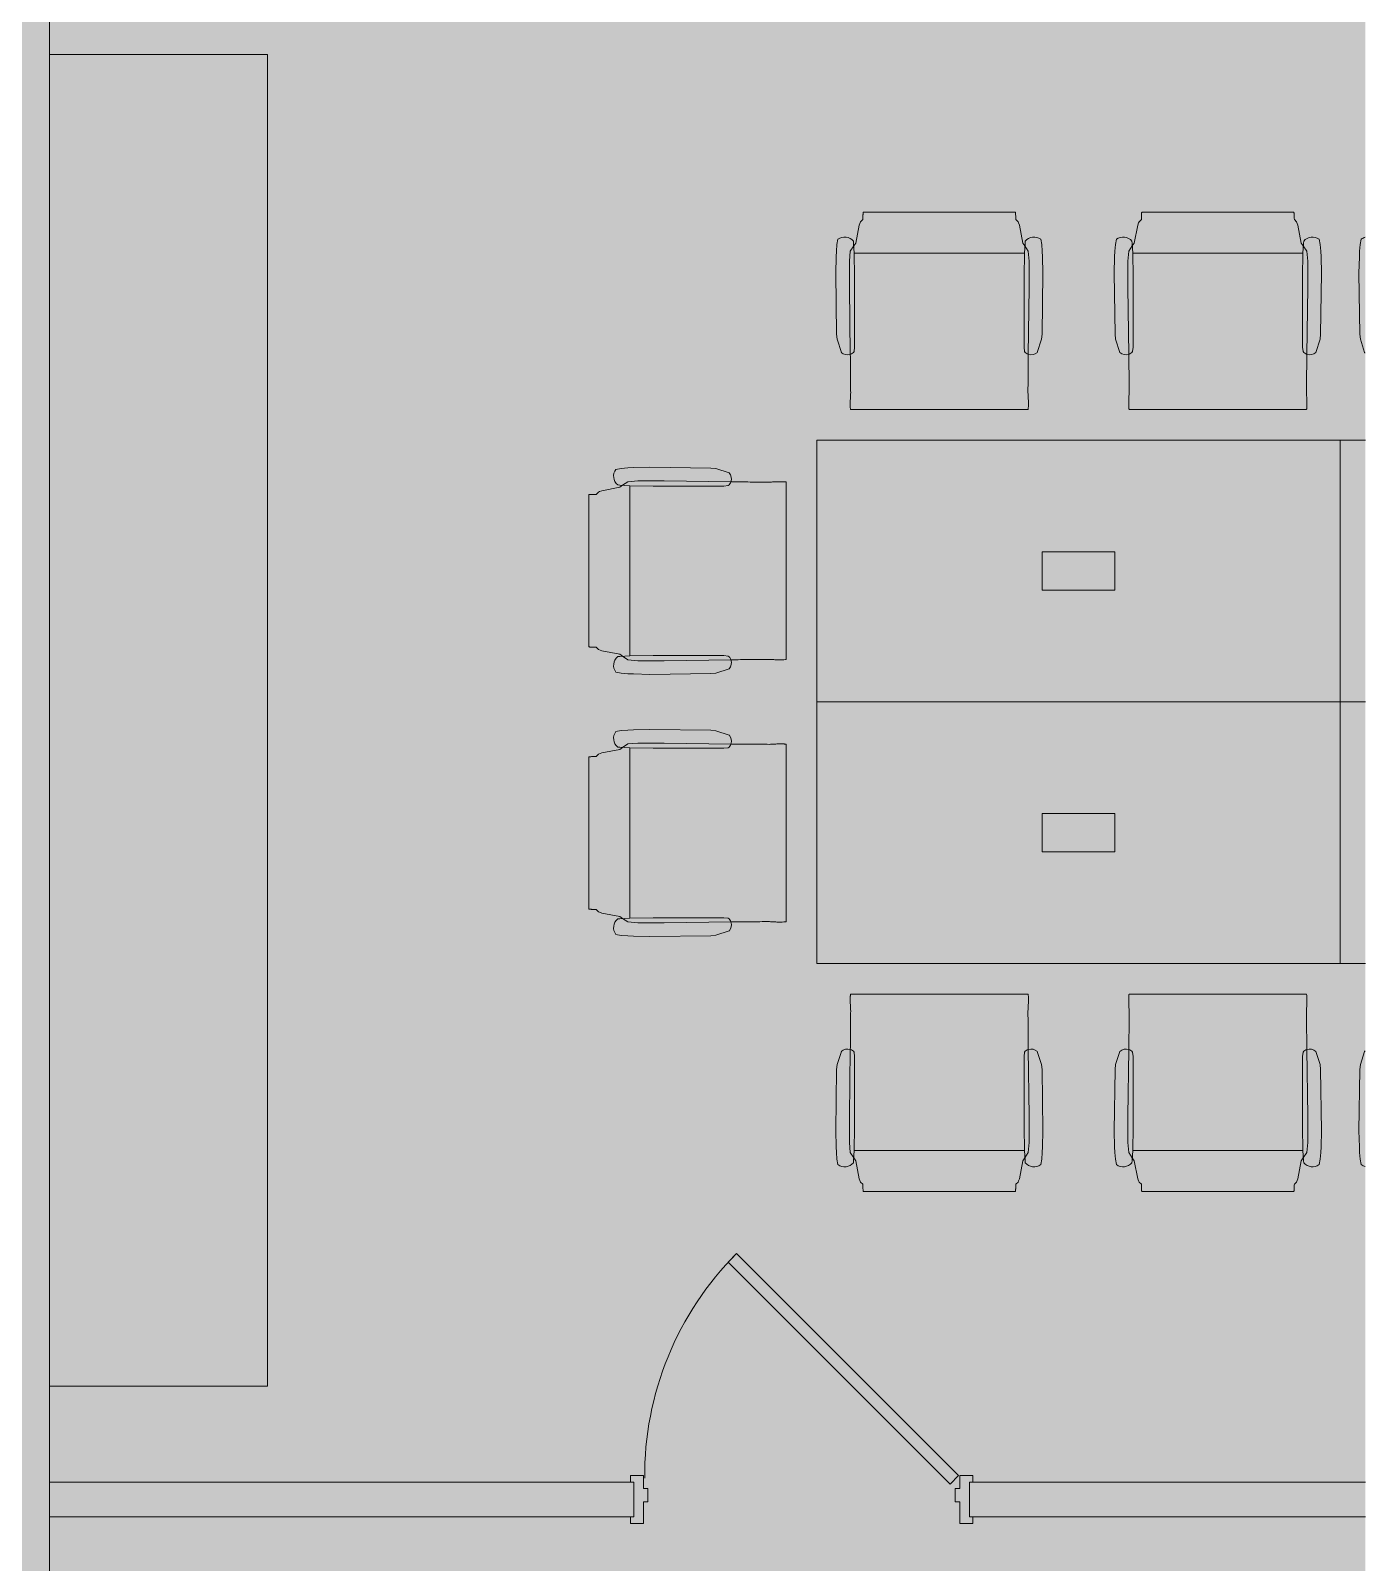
# Model space of a CAD drawing. Header units: inches. Extents: x 587 to 1284, y 1170 to 2052.
# Drawn here: x 1130.8 to 1283.9, y 1343.3 to 1519 of the extents above; entities that cross this region are included whole.
import ezdxf

# ---------------------------------------------------------------- set-up
doc = ezdxf.new("R2010")
doc.units = ezdxf.units.IN
doc.header["$MEASUREMENT"] = 0
for name, color, linetype, lineweight in [('A-DETL', 90, 'Continuous', 9), ('A-DETL-GENF', 92, 'Continuous', 9), ('A-DOOR', 31, 'Continuous', 13), ('A-WALL', 113, 'Continuous', 13), ('A-WALL-PATT', 111, 'Continuous', 13), ('I-FURN', 30, 'Continuous', 9), ('I-FURN-PNLS', 30, 'Continuous', 9), ('I-WALL', 2, 'Continuous', 13), ('Q-CASE', 31, 'Continuous', 9)]:
    doc.layers.add(name, color=color, linetype=linetype, lineweight=lineweight)

# ---------------------------------------------------------------- blocks, each defined once
blk = doc.blocks.new('Door - Single - Solid Door-7504013-Level 07  POWER _ SIGNAL')
at = {"layer": 'A-DOOR', "lineweight": 9}
for p, q in [((-15.63, 2.66), (-14.13, 2.66)), ((-15.63, 1.91), (-15.63, 2.66)), ((-14.13, 2.66), (-14.13, 0.16)), ((22.12, 2.66), (23.62, 2.66)), ((22.12, 0.16), (22.12, 2.66)), ((23.62, 2.66), (23.62, 1.91)), ((-14.13, 0.16), (-13.63, 0.16)), ((-13.63, 0.16), (-13.63, -1.34)), ((21.62, 0.16), (22.12, 0.16)), ((21.62, -1.34), (21.62, 0.16)), ((-14.13, -1.34), (-14.13, -2.84)), ((-13.63, -1.34), (-14.13, -1.34)), ((22.12, -1.34), (21.62, -1.34)), ((22.12, -2.84), (22.12, -1.34)), ((-15.63, -2.84), (-15.63, -2.09)), ((-14.13, -2.84), (-15.63, -2.84)), ((23.62, -2.84), (22.12, -2.84)), ((23.62, -2.09), (23.62, -2.84))]:
    blk.add_line(p, q, dxfattribs=at)
at = {"layer": 'A-DOOR'}
for p, q in [((-13.03, -1.87), (-14.01, -2.84)), ((-14.01, -2.84), (11.45, -28.29)), ((12.42, -27.32), (-13.03, -1.87)), ((11.45, -28.29), (12.42, -27.32))]:
    blk.add_line(p, q, dxfattribs=at)
at = {"layer": 'A-DOOR', "lineweight": 9}
blk.add_arc((-14.01, -2.84), 36, 315, 0.5, dxfattribs=at)
blk = doc.blocks.new('C-Counter Top - ADJ HEIGHT-7620474-Level 07  POWER _ SIGNAL')
at = {"layer": 'Q-CASE'}
for p, q in [((-47.26, 0), (-47.26, -25)), ((105.46, -25), (105.46, 0)), ((-47.26, -25), (105.46, -25))]:
    blk.add_line(p, q, dxfattribs=at)
blk = doc.blocks.new('F - CONF TABLE _4 RECTANGULAR-12 CHAIRS_ - F - CONF TABLE _4 RECTANGULAR-12 CHAIRS_-7550984-Level 07  POWER _ SIGNAL')
at = {"layer": 'I-FURN'}
for p, q in [((-55.14, 54.68), (-55.54, 52.61)), ((-54.99, 55.06), (-55.14, 54.68)), ((-54.74, 55.32), (-54.99, 55.06)), ((-37.25, 56.16), (-54.68, 56.16)), ((-36.94, 55.06), (-37.2, 55.32)), ((-36.87, 54.92), (-36.94, 55.06)), ((-36.79, 54.68), (-36.87, 54.92)), ((-36.39, 52.61), (-36.79, 54.68)), ((-23.61, 52.61), (-23.21, 54.68)), ((-23.21, 54.68), (-23.13, 54.92)), ((-23.13, 54.92), (-23.06, 55.06)), ((-23.06, 55.06), (-22.8, 55.32)), ((-22.75, 56.16), (-5.32, 56.16)), ((-5.26, 55.32), (-5.01, 55.06)), ((-5.01, 55.06), (-4.86, 54.68)), ((-4.86, 54.68), (-4.46, 52.61)), ((-57.59, 53.06), (-57.7, 52.45)), ((-55.79, 52.61), (-55.81, 52.84)), ((-36.12, 52.84), (-36.14, 52.61)), ((-34.23, 52.45), (-34.34, 53.06)), ((-25.77, 52.45), (-25.66, 53.06)), ((-23.88, 52.84), (-23.86, 52.61)), ((-4.21, 52.61), (-4.19, 52.84)), ((-2.41, 53.06), (-2.3, 52.45)), ((2.41, 53.06), (2.3, 52.45)), ((-57.8, 51.03), (-57.85, 49.17)), ((-57.77, 51.68), (-57.8, 51.03)), ((-57.7, 52.45), (-57.77, 51.68)), ((-56.18, 51.68), (-56.28, 50.52)), ((-55.77, 52.28), (-56.18, 51.68)), ((-55.73, 51.45), (-55.79, 52.61)), ((-55.54, 52.61), (-55.77, 52.28)), ((-55.68, 48.77), (-55.73, 51.45)), ((-55.73, 51.45), (-36.21, 51.45)), ((-36.16, 52.28), (-36.39, 52.61)), ((-36.21, 51.45), (-36.25, 48.77)), ((-36.14, 52.61), (-36.21, 51.45)), ((-35.76, 51.68), (-36.16, 52.28)), ((-35.65, 50.52), (-35.76, 51.68)), ((-34.16, 51.68), (-34.23, 52.45)), ((-34.13, 51.03), (-34.16, 51.68)), ((-34.08, 49.17), (-34.13, 51.03)), ((-25.92, 49.17), (-25.87, 51.03)), ((-25.87, 51.03), (-25.84, 51.68)), ((-25.84, 51.68), (-25.77, 52.45)), ((-24.35, 50.52), (-24.24, 51.68)), ((-24.24, 51.68), (-23.84, 52.28)), ((-23.86, 52.61), (-23.79, 51.45)), ((-23.84, 52.28), (-23.61, 52.61)), ((-23.79, 51.45), (-23.75, 48.77)), ((-4.27, 51.45), (-23.79, 51.45)), ((-4.46, 52.61), (-4.23, 52.28)), ((-4.32, 48.77), (-4.27, 51.45)), ((-4.27, 51.45), (-4.21, 52.61)), ((-4.23, 52.28), (-3.82, 51.68)), ((-3.82, 51.68), (-3.72, 50.52)), ((-2.3, 52.45), (-2.23, 51.68)), ((-2.23, 51.68), (-2.2, 51.03)), ((-2.2, 51.03), (-2.15, 49.17)), ((2.2, 51.03), (2.15, 49.17)), ((2.23, 51.68), (2.2, 51.03)), ((2.3, 52.45), (2.23, 51.68)), ((-56.28, 50.52), (-56.28, 47.52)), ((-35.65, 47.52), (-35.65, 50.52)), ((-24.35, 47.52), (-24.35, 50.52)), ((-3.72, 50.52), (-3.72, 47.52)), ((-57.85, 49.17), (-57.75, 42.17)), ((-56.28, 47.52), (-56.17, 39.85)), ((-55.68, 40.68), (-55.68, 48.77)), ((-36.25, 48.77), (-36.25, 40.68)), ((-35.76, 39.85), (-35.65, 47.52)), ((-34.18, 42.17), (-34.08, 49.17)), ((-25.82, 42.17), (-25.92, 49.17)), ((-24.24, 39.85), (-24.35, 47.52)), ((-23.75, 48.77), (-23.75, 40.68)), ((-4.32, 40.68), (-4.32, 48.77)), ((-3.72, 47.52), (-3.83, 39.85)), ((-2.15, 49.17), (-2.25, 42.17)), ((2.15, 49.17), (2.25, 42.17)), ((-57.75, 42.17), (-57.69, 41.58)), ((-34.24, 41.58), (-34.18, 42.17)), ((-25.76, 41.58), (-25.82, 42.17)), ((-2.25, 42.17), (-2.31, 41.58)), ((2.25, 42.17), (2.31, 41.58)), ((-57.69, 41.58), (-57.2, 40.08)), ((-55.74, 40.18), (-55.68, 40.68)), ((-36.25, 40.68), (-36.19, 40.18)), ((-34.73, 40.08), (-34.24, 41.58)), ((-25.27, 40.08), (-25.76, 41.58)), ((-23.75, 40.68), (-23.81, 40.18)), ((-4.26, 40.18), (-4.32, 40.68)), ((-2.31, 41.58), (-2.8, 40.08)), ((2.31, 41.58), (2.8, 40.08)), ((-56.14, 33.53), (-35.8, 33.53)), ((-3.86, 33.53), (-24.2, 33.53)), ((-82.45, 26.77), (-83.06, 26.66)), ((-81.68, 26.84), (-82.45, 26.77)), ((-81.03, 26.87), (-81.68, 26.84)), ((-79.17, 26.92), (-81.03, 26.87)), ((-72.17, 26.82), (-79.17, 26.92)), ((-71.58, 26.76), (-72.17, 26.82)), ((-70.08, 26.27), (-71.58, 26.76)), ((-82.61, 24.61), (-84.68, 24.21)), ((-82.84, 24.88), (-82.61, 24.86)), ((-82.61, 24.86), (-81.45, 24.79)), ((-82.28, 24.84), (-82.61, 24.61)), ((-81.68, 25.24), (-82.28, 24.84)), ((-80.52, 25.35), (-81.68, 25.24)), ((-81.45, 24.79), (-78.77, 24.75)), ((-81.45, 5.27), (-81.45, 24.79)), ((-77.52, 25.35), (-80.52, 25.35)), ((-78.77, 24.75), (-70.68, 24.75)), ((-69.85, 25.24), (-77.52, 25.35)), ((-70.68, 24.75), (-70.18, 24.81)), ((-63.53, 4.86), (-63.53, 25.2)), ((-86.16, 23.75), (-86.16, 6.32)), ((-85.06, 24.06), (-85.32, 23.8)), ((-84.92, 24.13), (-85.06, 24.06)), ((-84.68, 24.21), (-84.92, 24.13)), ((-85.32, 6.26), (-85.06, 6.01)), ((-85.06, 6.01), (-84.68, 5.86)), ((-84.68, 5.86), (-82.61, 5.46)), ((-82.61, 5.46), (-82.28, 5.23)), ((-81.45, 5.27), (-82.61, 5.21)), ((-78.77, 5.32), (-81.45, 5.27)), ((-70.68, 5.32), (-78.77, 5.32)), ((-70.18, 5.26), (-70.68, 5.32)), ((-82.61, 5.21), (-82.84, 5.19)), ((-82.28, 5.23), (-81.68, 4.82)), ((-81.68, 4.82), (-80.52, 4.72)), ((-80.52, 4.72), (-77.52, 4.72)), ((-77.52, 4.72), (-69.85, 4.83)), ((-71.58, 3.31), (-70.08, 3.8)), ((-83.06, 3.41), (-82.45, 3.3)), ((-82.45, 3.3), (-81.68, 3.23)), ((-81.68, 3.23), (-81.03, 3.2)), ((-81.03, 3.2), (-79.17, 3.15)), ((-79.17, 3.15), (-72.17, 3.25)), ((-72.17, 3.25), (-71.58, 3.31)), ((-83.06, -3.41), (-82.45, -3.3)), ((-82.45, -3.3), (-81.68, -3.23)), ((-81.68, -3.23), (-81.03, -3.2)), ((-81.03, -3.2), (-79.17, -3.15)), ((-79.17, -3.15), (-72.17, -3.25)), ((-72.17, -3.25), (-71.58, -3.31)), ((-71.58, -3.31), (-70.08, -3.8)), ((-82.61, -5.21), (-82.84, -5.19)), ((-81.45, -5.27), (-82.61, -5.21)), ((-82.61, -5.46), (-82.28, -5.23)), ((-82.28, -5.23), (-81.68, -4.82)), ((-81.68, -4.82), (-80.52, -4.72)), ((-80.52, -4.72), (-77.52, -4.72)), ((-77.52, -4.72), (-69.85, -4.83)), ((-70.18, -5.26), (-70.68, -5.32)), ((-63.53, -4.86), (-63.53, -25.2)), ((-86.16, -23.75), (-86.16, -6.32)), ((-85.32, -6.26), (-85.06, -6.01)), ((-85.06, -6.01), (-84.68, -5.86)), ((-84.68, -5.86), (-82.61, -5.46)), ((-78.77, -5.32), (-81.45, -5.27)), ((-81.45, -5.27), (-81.45, -24.79)), ((-70.68, -5.32), (-78.77, -5.32)), ((-85.06, -24.06), (-85.32, -23.8)), ((-84.92, -24.13), (-85.06, -24.06)), ((-84.68, -24.21), (-84.92, -24.13)), ((-82.61, -24.61), (-84.68, -24.21)), ((-82.84, -24.88), (-82.61, -24.86)), ((-82.28, -24.84), (-82.61, -24.61)), ((-82.61, -24.86), (-81.45, -24.79)), ((-81.68, -25.24), (-82.28, -24.84)), ((-80.52, -25.35), (-81.68, -25.24)), ((-81.45, -24.79), (-78.77, -24.75)), ((-77.52, -25.35), (-80.52, -25.35)), ((-78.77, -24.75), (-70.68, -24.75)), ((-69.85, -25.24), (-77.52, -25.35)), ((-70.08, -26.27), (-71.58, -26.76)), ((-70.68, -24.75), (-70.18, -24.81)), ((-82.45, -26.77), (-83.06, -26.66)), ((-81.68, -26.84), (-82.45, -26.77)), ((-81.03, -26.87), (-81.68, -26.84)), ((-79.17, -26.92), (-81.03, -26.87)), ((-72.17, -26.82), (-79.17, -26.92)), ((-71.58, -26.76), (-72.17, -26.82)), ((-56.14, -33.53), (-35.8, -33.53)), ((-3.86, -33.53), (-24.2, -33.53)), ((-57.69, -41.58), (-57.2, -40.08)), ((-56.28, -47.52), (-56.17, -39.85)), ((-55.74, -40.18), (-55.68, -40.68)), ((-36.25, -40.68), (-36.19, -40.18)), ((-35.76, -39.85), (-35.65, -47.52)), ((-34.73, -40.08), (-34.24, -41.58)), ((-25.27, -40.08), (-25.76, -41.58)), ((-24.24, -39.85), (-24.35, -47.52)), ((-23.75, -40.68), (-23.81, -40.18)), ((-4.26, -40.18), (-4.32, -40.68)), ((-3.72, -47.52), (-3.83, -39.85)), ((-2.31, -41.58), (-2.8, -40.08)), ((2.31, -41.58), (2.8, -40.08)), ((-57.75, -42.17), (-57.69, -41.58)), ((-55.68, -40.68), (-55.68, -48.77)), ((-36.25, -48.77), (-36.25, -40.68)), ((-34.24, -41.58), (-34.18, -42.17)), ((-25.76, -41.58), (-25.82, -42.17)), ((-23.75, -48.77), (-23.75, -40.68)), ((-4.32, -40.68), (-4.32, -48.77)), ((-2.25, -42.17), (-2.31, -41.58)), ((2.25, -42.17), (2.31, -41.58)), ((-57.85, -49.17), (-57.75, -42.17)), ((-34.18, -42.17), (-34.08, -49.17)), ((-25.82, -42.17), (-25.92, -49.17)), ((-2.15, -49.17), (-2.25, -42.17)), ((2.15, -49.17), (2.25, -42.17)), ((-57.8, -51.03), (-57.85, -49.17)), ((-56.28, -50.52), (-56.28, -47.52)), ((-55.68, -48.77), (-55.73, -51.45)), ((-36.21, -51.45), (-36.25, -48.77)), ((-35.65, -47.52), (-35.65, -50.52)), ((-34.08, -49.17), (-34.13, -51.03)), ((-25.92, -49.17), (-25.87, -51.03)), ((-24.35, -47.52), (-24.35, -50.52)), ((-23.79, -51.45), (-23.75, -48.77)), ((-4.32, -48.77), (-4.27, -51.45)), ((-3.72, -50.52), (-3.72, -47.52)), ((-2.2, -51.03), (-2.15, -49.17)), ((2.2, -51.03), (2.15, -49.17)), ((-56.18, -51.68), (-56.28, -50.52)), ((-35.65, -50.52), (-35.76, -51.68)), ((-24.35, -50.52), (-24.24, -51.68)), ((-3.82, -51.68), (-3.72, -50.52)), ((-57.77, -51.68), (-57.8, -51.03)), ((-57.7, -52.45), (-57.77, -51.68)), ((-57.59, -53.06), (-57.7, -52.45)), ((-55.77, -52.28), (-56.18, -51.68)), ((-55.79, -52.61), (-55.81, -52.84)), ((-55.73, -51.45), (-55.79, -52.61)), ((-55.54, -52.61), (-55.77, -52.28)), ((-55.73, -51.45), (-36.21, -51.45)), ((-55.14, -54.68), (-55.54, -52.61)), ((-36.39, -52.61), (-36.79, -54.68)), ((-36.16, -52.28), (-36.39, -52.61)), ((-36.14, -52.61), (-36.21, -51.45)), ((-35.76, -51.68), (-36.16, -52.28)), ((-36.12, -52.84), (-36.14, -52.61)), ((-34.23, -52.45), (-34.34, -53.06)), ((-34.16, -51.68), (-34.23, -52.45)), ((-34.13, -51.03), (-34.16, -51.68)), ((-25.87, -51.03), (-25.84, -51.68)), ((-25.84, -51.68), (-25.77, -52.45)), ((-25.77, -52.45), (-25.66, -53.06)), ((-24.24, -51.68), (-23.84, -52.28)), ((-23.88, -52.84), (-23.86, -52.61)), ((-23.86, -52.61), (-23.79, -51.45)), ((-23.84, -52.28), (-23.61, -52.61)), ((-4.27, -51.45), (-23.79, -51.45)), ((-23.61, -52.61), (-23.21, -54.68)), ((-4.86, -54.68), (-4.46, -52.61)), ((-4.46, -52.61), (-4.23, -52.28)), ((-4.27, -51.45), (-4.21, -52.61)), ((-4.23, -52.28), (-3.82, -51.68)), ((-4.21, -52.61), (-4.19, -52.84)), ((-2.41, -53.06), (-2.3, -52.45)), ((-2.3, -52.45), (-2.23, -51.68)), ((-2.23, -51.68), (-2.2, -51.03)), ((2.23, -51.68), (2.2, -51.03)), ((2.3, -52.45), (2.23, -51.68)), ((2.41, -53.06), (2.3, -52.45)), ((-54.99, -55.06), (-55.14, -54.68)), ((-54.74, -55.32), (-54.99, -55.06)), ((-37.25, -56.16), (-54.68, -56.16)), ((-36.94, -55.06), (-37.2, -55.32)), ((-36.87, -54.92), (-36.94, -55.06)), ((-36.79, -54.68), (-36.87, -54.92)), ((-23.21, -54.68), (-23.13, -54.92)), ((-23.13, -54.92), (-23.06, -55.06)), ((-23.06, -55.06), (-22.8, -55.32)), ((-22.75, -56.16), (-5.32, -56.16)), ((-5.26, -55.32), (-5.01, -55.06)), ((-5.01, -55.06), (-4.86, -54.68))]:
    blk.add_line(p, q, dxfattribs=at)
for centre, radius, start, end in [((-56.82, 51.99), 1.32, 40.065, 125.935), ((-35.11, 51.99), 1.32, 54.065, 139.935), ((-24.89, 51.99), 1.32, 40.065, 125.935), ((-3.18, 51.99), 1.32, 54.065, 139.935), ((3.18, 51.99), 1.32, 103.167, 125.935), ((-56.48, 40.93), 1.12, 229.743, 286.0891), ((-56.4, 40.6), 0.781, 286.8466, 327.6782), ((-35.53, 40.6), 0.781, 212.3218, 253.1534), ((-35.45, 40.93), 1.12, 253.9109, 310.257), ((-24.55, 40.93), 1.12, 229.743, 286.0891), ((-24.47, 40.6), 0.781, 286.8466, 327.6782), ((-3.6, 40.6), 0.781, 212.3218, 253.1534), ((-3.52, 40.93), 1.12, 253.9109, 310.257), ((3.52, 40.93), 1.12, 229.743, 234.9032), ((-81.99, 25.89), 1.32, 144.065, 229.935), ((-70.6, 25.47), 0.781, 302.3218, 343.1534), ((-70.93, 25.55), 1.12, 343.9109, 40.257), ((-81.99, 4.18), 1.32, 130.065, 215.935), ((-70.6, 4.6), 0.781, 16.8466, 57.6782), ((-70.93, 4.52), 1.12, 319.743, 16.0891), ((-81.99, -4.18), 1.32, 144.065, 229.935), ((-70.6, -4.6), 0.781, 302.3218, 343.1534), ((-70.93, -4.52), 1.12, 343.9109, 40.257), ((-81.99, -25.89), 1.32, 130.065, 215.935), ((-70.6, -25.47), 0.781, 16.8466, 57.6782), ((-70.93, -25.55), 1.12, 319.743, 16.0891), ((-56.48, -40.93), 1.12, 73.9109, 130.257), ((-56.4, -40.6), 0.781, 32.3218, 73.1534), ((-35.53, -40.6), 0.781, 106.8466, 147.6782), ((-35.45, -40.93), 1.12, 49.743, 106.0891), ((-24.55, -40.93), 1.12, 73.9109, 130.257), ((-24.47, -40.6), 0.781, 32.3218, 73.1534), ((-3.6, -40.6), 0.781, 106.8466, 147.6782), ((-3.52, -40.93), 1.12, 49.743, 106.0891), ((3.52, -40.93), 1.12, 125.0968, 130.257), ((-56.82, -51.99), 1.32, 234.065, 319.935), ((-35.11, -51.99), 1.32, 220.065, 305.935), ((-24.89, -51.99), 1.32, 234.065, 319.935), ((-3.18, -51.99), 1.32, 220.065, 305.935), ((3.18, -51.99), 1.32, 234.065, 256.833)]:
    blk.add_arc(centre, radius, start, end, dxfattribs=at)
for points, knots in [([(-54.68, 56.16), (-54.68, 56.16), (-54.69, 56.14), (-54.7, 56.09), (-54.71, 56.03), (-54.71, 55.94), (-54.72, 55.84), (-54.73, 55.69), (-54.73, 55.51), (-54.74, 55.37), (-54.74, 55.32)], [0, 0, 0, 0, 0.111111, 0.222222, 0.333333, 0.444444, 0.555556, 0.666667, 0.888889, 1, 1, 1, 1]), ([(-37.2, 55.32), (-37.2, 55.51), (-37.21, 55.78), (-37.22, 56), (-37.23, 56.09), (-37.24, 56.14), (-37.25, 56.16), (-37.25, 56.16)], [0, 0, 0, 0, 0.444444, 0.666667, 0.777778, 0.888889, 1, 1, 1, 1]), ([(-22.8, 55.32), (-22.8, 55.37), (-22.8, 55.51), (-22.8, 55.69), (-22.79, 55.84), (-22.78, 55.94), (-22.78, 56.03), (-22.77, 56.09), (-22.76, 56.14), (-22.75, 56.16), (-22.75, 56.16)], [-1, -1, -1, -1, -0.888889, -0.666667, -0.555556, -0.444444, -0.333333, -0.222222, -0.111111, 0, 0, 0, 0]), ([(-5.32, 56.16), (-5.32, 56.16), (-5.31, 56.14), (-5.3, 56.09), (-5.29, 56), (-5.27, 55.78), (-5.27, 55.51), (-5.26, 55.32)], [-1, -1, -1, -1, -0.888889, -0.777778, -0.666667, -0.444444, 0, 0, 0, 0]), ([(-56.18, 34.47), (-56.18, 34.39), (-56.18, 34.23), (-56.18, 33.9), (-56.16, 33.6), (-56.14, 33.53), (-56.14, 33.53)], [0, 0, 0, 0, 0.181818, 0.363636, 0.727273, 1, 1, 1, 1]), ([(-35.8, 33.53), (-35.79, 33.53), (-35.79, 33.53), (-35.78, 33.56), (-35.77, 33.62), (-35.77, 33.69), (-35.76, 33.77), (-35.75, 33.91), (-35.75, 34.14), (-35.75, 34.35), (-35.75, 34.47)], [0, 0, 0, 0, 0.090909, 0.181818, 0.272727, 0.363636, 0.454545, 0.545455, 0.727273, 1, 1, 1, 1]), ([(-24.2, 33.53), (-24.21, 33.53), (-24.23, 33.6), (-24.25, 33.9), (-24.25, 34.23), (-24.25, 34.39), (-24.25, 34.47)], [-1, -1, -1, -1, -0.727273, -0.363636, -0.181818, 0, 0, 0, 0]), ([(-3.82, 34.47), (-3.82, 34.35), (-3.82, 34.14), (-3.82, 33.91), (-3.83, 33.77), (-3.83, 33.69), (-3.84, 33.62), (-3.85, 33.56), (-3.86, 33.53), (-3.86, 33.53), (-3.86, 33.53)], [-1, -1, -1, -1, -0.727273, -0.545455, -0.454545, -0.363636, -0.272727, -0.181818, -0.090909, 0, 0, 0, 0]), ([(-63.53, 25.2), (-63.53, 25.21), (-63.53, 25.21), (-63.56, 25.22), (-63.62, 25.23), (-63.69, 25.23), (-63.77, 25.24), (-63.91, 25.25), (-64.14, 25.25), (-64.35, 25.25), (-64.47, 25.25)], [0, 0, 0, 0, 0.090909, 0.181818, 0.272727, 0.363636, 0.454545, 0.545455, 0.727273, 1, 1, 1, 1]), ([(-85.32, 23.8), (-85.51, 23.8), (-85.78, 23.79), (-86, 23.78), (-86.09, 23.77), (-86.14, 23.76), (-86.16, 23.75), (-86.16, 23.75)], [0, 0, 0, 0, 0.444444, 0.666667, 0.777778, 0.888889, 1, 1, 1, 1]), ([(-86.16, 6.32), (-86.16, 6.32), (-86.14, 6.31), (-86.09, 6.3), (-86.03, 6.29), (-85.94, 6.29), (-85.84, 6.28), (-85.69, 6.27), (-85.51, 6.27), (-85.37, 6.26), (-85.32, 6.26)], [0, 0, 0, 0, 0.111111, 0.222222, 0.333333, 0.444444, 0.555556, 0.666667, 0.888889, 1, 1, 1, 1]), ([(-64.47, 4.82), (-64.39, 4.82), (-64.23, 4.82), (-63.9, 4.82), (-63.6, 4.84), (-63.53, 4.86), (-63.53, 4.86)], [0, 0, 0, 0, 0.181818, 0.363636, 0.727273, 1, 1, 1, 1]), ([(-64.47, -4.82), (-64.35, -4.82), (-64.14, -4.82), (-63.91, -4.82), (-63.77, -4.83), (-63.69, -4.83), (-63.62, -4.84), (-63.56, -4.85), (-63.53, -4.86), (-63.53, -4.86), (-63.53, -4.86)], [-1, -1, -1, -1, -0.727273, -0.545455, -0.454545, -0.363636, -0.272727, -0.181818, -0.090909, 0, 0, 0, 0]), ([(-86.16, -6.32), (-86.16, -6.32), (-86.14, -6.31), (-86.09, -6.3), (-86, -6.29), (-85.78, -6.27), (-85.51, -6.27), (-85.32, -6.26)], [-1, -1, -1, -1, -0.888889, -0.777778, -0.666667, -0.444444, 0, 0, 0, 0]), ([(-85.32, -23.8), (-85.37, -23.8), (-85.51, -23.8), (-85.69, -23.8), (-85.84, -23.79), (-85.94, -23.78), (-86.03, -23.78), (-86.09, -23.77), (-86.14, -23.76), (-86.16, -23.75), (-86.16, -23.75)], [-1, -1, -1, -1, -0.888889, -0.666667, -0.555556, -0.444444, -0.333333, -0.222222, -0.111111, 0, 0, 0, 0]), ([(-63.53, -25.2), (-63.53, -25.21), (-63.6, -25.23), (-63.9, -25.25), (-64.23, -25.25), (-64.39, -25.25), (-64.47, -25.25)], [-1, -1, -1, -1, -0.727273, -0.363636, -0.181818, 0, 0, 0, 0]), ([(-56.18, -34.47), (-56.18, -34.35), (-56.18, -34.14), (-56.18, -33.91), (-56.17, -33.77), (-56.17, -33.69), (-56.16, -33.62), (-56.15, -33.56), (-56.14, -33.53), (-56.14, -33.53), (-56.14, -33.53)], [-1, -1, -1, -1, -0.727273, -0.545455, -0.454545, -0.363636, -0.272727, -0.181818, -0.090909, 0, 0, 0, 0]), ([(-35.8, -33.53), (-35.79, -33.53), (-35.77, -33.6), (-35.75, -33.9), (-35.75, -34.23), (-35.75, -34.39), (-35.75, -34.47)], [-1, -1, -1, -1, -0.727273, -0.363636, -0.181818, 0, 0, 0, 0]), ([(-24.2, -33.53), (-24.21, -33.53), (-24.21, -33.53), (-24.22, -33.56), (-24.23, -33.62), (-24.23, -33.69), (-24.24, -33.77), (-24.25, -33.91), (-24.25, -34.14), (-24.25, -34.35), (-24.25, -34.47)], [0, 0, 0, 0, 0.090909, 0.181818, 0.272727, 0.363636, 0.454545, 0.545455, 0.727273, 1, 1, 1, 1]), ([(-3.82, -34.47), (-3.82, -34.39), (-3.82, -34.23), (-3.82, -33.9), (-3.84, -33.6), (-3.86, -33.53), (-3.86, -33.53)], [0, 0, 0, 0, 0.181818, 0.363636, 0.727273, 1, 1, 1, 1]), ([(-54.68, -56.16), (-54.68, -56.16), (-54.69, -56.14), (-54.7, -56.09), (-54.71, -56), (-54.73, -55.78), (-54.73, -55.51), (-54.74, -55.32)], [-1, -1, -1, -1, -0.888889, -0.777778, -0.666667, -0.444444, 0, 0, 0, 0]), ([(-37.2, -55.32), (-37.2, -55.37), (-37.2, -55.51), (-37.2, -55.69), (-37.21, -55.84), (-37.22, -55.94), (-37.22, -56.03), (-37.23, -56.09), (-37.24, -56.14), (-37.25, -56.16), (-37.25, -56.16)], [-1, -1, -1, -1, -0.888889, -0.666667, -0.555556, -0.444444, -0.333333, -0.222222, -0.111111, 0, 0, 0, 0]), ([(-22.8, -55.32), (-22.8, -55.51), (-22.79, -55.78), (-22.78, -56), (-22.77, -56.09), (-22.76, -56.14), (-22.75, -56.16), (-22.75, -56.16)], [0, 0, 0, 0, 0.444444, 0.666667, 0.777778, 0.888889, 1, 1, 1, 1]), ([(-5.32, -56.16), (-5.32, -56.16), (-5.31, -56.14), (-5.3, -56.09), (-5.29, -56.03), (-5.29, -55.94), (-5.28, -55.84), (-5.27, -55.69), (-5.27, -55.51), (-5.26, -55.37), (-5.26, -55.32)], [0, 0, 0, 0, 0.111111, 0.222222, 0.333333, 0.444444, 0.555556, 0.666667, 0.888889, 1, 1, 1, 1])]:
    blk.add_open_spline(points, degree=3, knots=knots, dxfattribs=at)
for points in [[(-56.17, 39.85), (-56.16, 39.12), (-56.15, 37.66), (-56.14, 36.18), (-56.13, 35.44)], [(-35.8, 35.44), (-35.8, 36.18), (-35.79, 37.66), (-35.77, 39.12), (-35.76, 39.85)], [(-24.2, 35.44), (-24.2, 36.18), (-24.21, 37.66), (-24.23, 39.12), (-24.24, 39.85)], [(-3.83, 39.85), (-3.84, 39.12), (-3.85, 37.66), (-3.86, 36.18), (-3.87, 35.44)], [(-56.13, 35.44), (-56.14, 35.28), (-56.16, 34.96), (-56.17, 34.63), (-56.18, 34.47)], [(-35.75, 34.47), (-35.76, 34.63), (-35.77, 34.96), (-35.79, 35.28), (-35.8, 35.44)], [(-24.25, 34.47), (-24.24, 34.63), (-24.23, 34.96), (-24.21, 35.28), (-24.2, 35.44)], [(-3.87, 35.44), (-3.86, 35.28), (-3.84, 34.96), (-3.83, 34.63), (-3.82, 34.47)], [(-65.44, 25.2), (-66.18, 25.2), (-67.66, 25.21), (-69.12, 25.23), (-69.85, 25.24)], [(-64.47, 25.25), (-64.63, 25.24), (-64.96, 25.23), (-65.28, 25.21), (-65.44, 25.2)], [(-69.85, 4.83), (-69.12, 4.84), (-67.66, 4.85), (-66.18, 4.86), (-65.44, 4.87)], [(-65.44, 4.87), (-65.28, 4.86), (-64.96, 4.84), (-64.63, 4.83), (-64.47, 4.82)], [(-69.85, -4.83), (-69.12, -4.84), (-67.66, -4.85), (-66.18, -4.86), (-65.44, -4.87)], [(-65.44, -4.87), (-65.28, -4.86), (-64.96, -4.84), (-64.63, -4.83), (-64.47, -4.82)], [(-65.44, -25.2), (-66.18, -25.2), (-67.66, -25.21), (-69.12, -25.23), (-69.85, -25.24)], [(-64.47, -25.25), (-64.63, -25.24), (-64.96, -25.23), (-65.28, -25.21), (-65.44, -25.2)], [(-56.13, -35.44), (-56.14, -35.28), (-56.16, -34.96), (-56.17, -34.63), (-56.18, -34.47)], [(-35.75, -34.47), (-35.76, -34.63), (-35.77, -34.96), (-35.79, -35.28), (-35.8, -35.44)], [(-24.25, -34.47), (-24.24, -34.63), (-24.23, -34.96), (-24.21, -35.28), (-24.2, -35.44)], [(-3.87, -35.44), (-3.86, -35.28), (-3.84, -34.96), (-3.83, -34.63), (-3.82, -34.47)], [(-56.17, -39.85), (-56.16, -39.12), (-56.15, -37.66), (-56.14, -36.18), (-56.13, -35.44)], [(-35.8, -35.44), (-35.8, -36.18), (-35.79, -37.66), (-35.77, -39.12), (-35.76, -39.85)], [(-24.2, -35.44), (-24.2, -36.18), (-24.21, -37.66), (-24.23, -39.12), (-24.24, -39.85)], [(-3.83, -39.85), (-3.84, -39.12), (-3.85, -37.66), (-3.86, -36.18), (-3.87, -35.44)]]:
    blk.add_open_spline(points, degree=3, dxfattribs=at)
at = {"layer": 'I-FURN-PNLS'}
for p, q in [((0, 30), (-60, 30)), ((-60, 30), (-60, 0)), ((0, 0), (0, 30)), ((0, 30), (2.88, 30)), ((0, 0), (0, 30)), ((-34.16, 12.81), (-34.16, 17.19)), ((-34.16, 17.19), (-25.84, 17.19)), ((-25.84, 17.19), (-25.84, 12.81)), ((-25.84, 12.81), (-34.16, 12.81)), ((0, 0), (-60, 0)), ((-60, 0), (-60, -30)), ((-60, 0), (0, 0)), ((0, -30), (0, 0)), ((0, 0), (2.88, 0)), ((2.88, 0), (0, 0)), ((0, -30), (0, 0)), ((-34.16, -17.19), (-34.16, -12.81)), ((-34.16, -12.81), (-25.84, -12.81)), ((-25.84, -12.81), (-25.84, -17.19)), ((-25.84, -17.19), (-34.16, -17.19)), ((-60, -30), (0, -30)), ((2.88, -30), (0, -30))]:
    blk.add_line(p, q, dxfattribs=at)

msp = doc.modelspace()

# ---------------------------------------------------------------- hatches: boundary and pattern name
at = {"layer": 'A-DETL-GENF'}
h = msp.add_hatch(color=9, dxfattribs=at)
h.paths.add_polyline_path([(655.33, 1170.39), (762.11, 1170.39), (762.11, 1234.9), (657.09, 1234.9), (657.09, 1243.27), (656.34, 1243.27), (656.34, 1244.77), (657.09, 1244.77), (657.08, 1281.02), (656.34, 1281.02), (656.34, 1282.52), (657.09, 1282.52), (657.09, 2035.5), (587.23, 2035.5), (587.23, 1170.39), (637.87, 1170.39)], flags=0)
h.paths.add_polyline_path([(861.94, 1170.39), (861.94, 1234.5), (838, 1234.5), (838, 1170.39)], flags=0)
h.paths.add_polyline_path([(1244.44, 1170.39), (1283.88, 1170.39), (1283.88, 1199), (1269.63, 1199), (1269.63, 1191.47), (1264.62, 1191.47), (1264.62, 1199), (1248, 1199), (1248, 1191.47), (1243, 1191.47), (1243, 1216), (1103, 1216), (1103, 1191.75), (1098, 1191.75), (1098, 1215.5), (1042, 1215.5), (1042, 1170.39), (1243, 1170.39)], flags=0)
h.paths.add_polyline_path([(867.44, 1170.39), (1036, 1170.39), (1036, 1234.5), (867.44, 1234.5), (867.44, 1220.95)], flags=0)
h.paths.add_polyline_path([(1248, 1202.5), (1283.88, 1202.5), (1283.88, 1234.5), (1248, 1234.5), (1248, 1232), (1247.94, 1232), (1247.94, 1216), (1248, 1216)], flags=0)
h.paths.add_polyline_path([(1101.56, 1219.5), (1244.44, 1219.5), (1244.44, 1232), (1098, 1232), (1098, 1234.5), (1042, 1234.5), (1042, 1223.5), (1098.06, 1223.5), (1098.06, 1231.75), (1101.56, 1231.75), (1101.56, 1220)], flags=0)
h.paths.add_polyline_path([(1153.26, 1305.78), (1283.88, 1305.78), (1283.88, 1348.53), (1238.5, 1348.53), (1238.5, 1352.53), (1283.88, 1352.53), (1283.88, 1754), (1133, 1754), (1133, 1352.53), (1200, 1352.53), (1200, 1348.53), (1133, 1348.53), (1133, 1305.78)], flags=0)
h.paths.add_polyline_path([(1205.13, 1757.5), (1283.88, 1757.5), (1283.88, 1978.38), (1282.89, 1979.37), (1283.25, 1979.7), (1283.4, 1979.61), (1283.63, 1979.61), (1283.7, 1979.64), (1283.64, 1979.63), (1283.5, 1979.62), (1283.34, 1979.67), (1283.22, 1979.75), (1274.9, 1988.07), (1275.61, 1988.78), (1283.88, 1980.5), (1283.88, 1993.41), (1275.68, 1989.23), (1275.23, 1990.12), (1283.88, 1994.53), (1283.88, 2035.5), (1205, 2035.5), (1205, 1829.31), (1279, 1829.31), (1279, 1828.81), (1205, 1828.82), (1205, 1757.5)], flags=0)
h.paths.add_polyline_path([(1274.09, 1894.65), (1274.09, 1894.65), (1274.75, 1894.65)], flags=0)
h.paths.add_polyline_path([(1268.52, 1975.25), (1266.74, 1976.16), (1267.76, 1978.17), (1268.19, 1977.94), (1268.15, 1977.72), (1268.2, 1977.55), (1268.26, 1977.48), (1268.7, 1977.25), (1268.93, 1977.3), (1269.06, 1977.39), (1269.13, 1977.47), (1269.54, 1977.26), (1268.7, 1975.62)], flags=0)
h.paths.add_polyline_path([(1268.7, 1977.26), (1268.24, 1977.52), (1268.17, 1977.73), (1268.2, 1977.94), (1273.56, 1988.45), (1274.45, 1988), (1268.98, 1977.35), (1268.9, 1977.32), (1268.7, 1977.27)], flags=0)
h.paths.add_polyline_path([(1273.35, 1988.86), (1261.56, 1990.76), (1261.49, 1990.83), (1261.37, 1991.01), (1261.5, 1991.54), (1261.7, 1991.68), (1261.93, 1991.68), (1273.51, 1989.85)], flags=0)
h.paths.add_polyline_path([(1273.83, 1990.17), (1272, 2001.98), (1272.04, 2002.07), (1272.23, 2002.24), (1272.7, 2002.29), (1272.92, 2002.12), (1273, 2001.83), (1274.82, 1990.33)], flags=0)
h.paths.add_polyline_path([(1261.62, 1990.21), (1259.4, 1990.56), (1259.71, 1992.54), (1261.93, 1992.19), (1261.86, 1991.71), (1261.66, 1991.69), (1261.5, 1991.59), (1261.44, 1991.5), (1261.39, 1990.93), (1261.45, 1990.83), (1261.64, 1990.7), (1261.69, 1990.66), (1261.62, 1990.21)], flags=0)
h.paths.add_polyline_path([(1271.49, 2001.74), (1271.14, 2003.97), (1273.12, 2004.28), (1273.47, 2002.06), (1272.99, 2001.98), (1272.92, 2002.16), (1272.75, 2002.29), (1272.6, 2002.31), (1272.12, 2002.2), (1272.03, 2002.1), (1271.97, 2001.92), (1271.95, 2001.82)], flags=0)
at = {"layer": 'A-WALL-PATT', "lineweight": 9}
msp.add_hatch(color=7, dxfattribs=at).paths.add_polyline_path([(1131.49, 1305.78), (1133, 1305.78), (1133, 1757.5), (1129.5, 1757.5), (1129.5, 1305.78)], flags=0)
h = msp.add_hatch(color=7, dxfattribs=at)
h.paths.add_polyline_path([(1283.88, 1348.53), (1283.88, 1352.53), (1238.5, 1352.53), (1238.5, 1348.53), (1240.34, 1348.53)], flags=0)
h.paths.add_polyline_path([(1200, 1348.53), (1200, 1352.53), (1133, 1352.53), (1133, 1348.53), (1196.8, 1348.53)], flags=0)

# ---------------------------------------------------------------- linework, layer by layer
at = {"layer": 'A-DETL'}
msp.add_line((1133, 1754), (1133, 1305.78), dxfattribs=at)
at = {"layer": 'A-WALL'}
for p, q in [((1133, 1352.53), (1133, 1539.75)), ((1133, 1305.78), (1133, 1348.53))]:
    msp.add_line(p, q, dxfattribs=at)
at = {"layer": 'A-WALL', "color": 8, "lineweight": 20}
for p, q in [((1200, 1352.53), (1133, 1352.53)), ((1200, 1348.53), (1200, 1352.53)), ((1283.88, 1352.53), (1238.5, 1352.53)), ((1238.5, 1352.53), (1238.5, 1348.53)), ((1133, 1348.53), (1200, 1348.53)), ((1238.5, 1348.53), (1283.88, 1348.53))]:
    msp.add_line(p, q, dxfattribs=at)
at = {"layer": 'I-WALL', "lineweight": 9}
msp.add_line((1133, 1348.53), (1133, 1352.53), dxfattribs=at)

# ---------------------------------------------------------------- block references
at = {"layer": 'A-DOOR', "rotation": 180}
msp.add_blockref('Door - Single - Solid Door-7504013-Level 07  POWER _ SIGNAL', (1223.24, 1350.44), dxfattribs=at)
at = {"layer": 'I-FURN'}
msp.add_blockref('F - CONF TABLE _4 RECTANGULAR-12 CHAIRS_ - F - CONF TABLE _4 RECTANGULAR-12 CHAIRS_-7550984-Level 07  POWER _ SIGNAL', (1281, 1442), dxfattribs=at)
at = {"layer": 'Q-CASE', "rotation": 89.9999999999999}
msp.add_blockref('C-Counter Top - ADJ HEIGHT-7620474-Level 07  POWER _ SIGNAL', (1133, 1410.79), dxfattribs=at)

doc.saveas('drawing.dxf')
